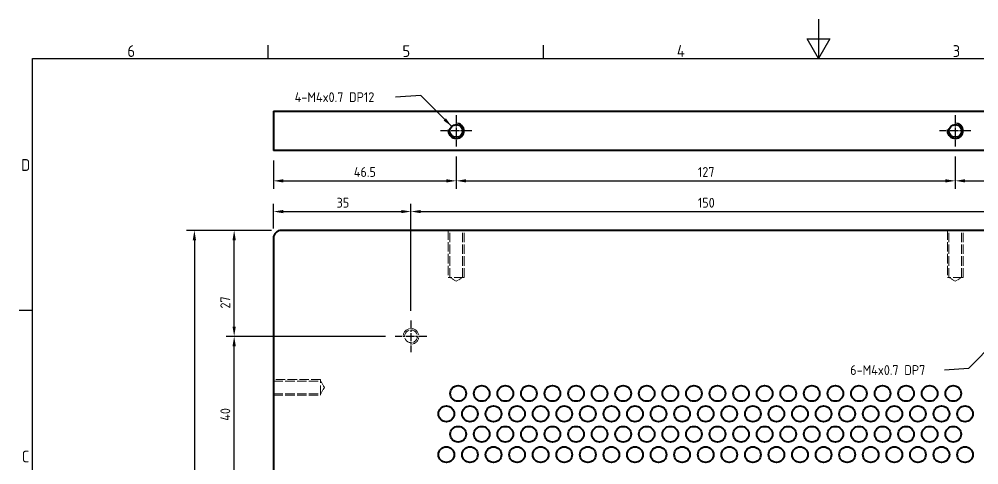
# Model space of a CAD drawing. Header units: millimetres. Extents: x 0 to 420, y 0 to 297.
# Drawn here: x 6.6 to 250.8, y 183.5 to 297 of the extents above; entities that cross this region are included whole.
import ezdxf

# ---------------------------------------------------------------- set-up
doc = ezdxf.new("R2010")
doc.units = ezdxf.units.MM
doc.linetypes.add('CHAIN', pattern=[0.3543, 0.2362, -0.0295, 0.0591, -0.0295])
doc.linetypes.add('DASHED', pattern=[0.2067, 0.1654, -0.0413])
doc.layers.get('0').update_dxf_attribs({"color": 3, "lineweight": 25})
for name, color, linetype, lineweight in [('가려진 것(ISO)', 2, 'DASHED', 18), ('가시적인 것(ISO)', 3, 'Continuous', 40), ('가시적인 좁은 것(ISO)', 3, 'Continuous', 35), ('경계(ISO)', 7, 'Continuous', 25), ('기호(ISO)', 5, 'Continuous', 25), ('중심 표식(ISO)', 1, 'Continuous', 25), ('치수(ISO)', 2, 'Continuous', 25)]:
    doc.layers.add(name, color=color, linetype=linetype, lineweight=lineweight)
doc.styles.add('문자 텍스트_M2B', font='isocp.shx')
doc.styles.add('치수 텍스트_PSTEK_POSCO', font='isocp.shx')
doc.dimstyles.new('치수_PSTEK_POSCO', dxfattribs={"dimtxt": 2.5, "dimasz": 2.5, "dimexe": 2, "dimexo": 2.5, "dimgap": 1, "dimtad": 1, "dimrnd": 1e-08, "dimdsep": 46, "dimtxsty": '치수 텍스트_PSTEK_POSCO', "dimcen": 0.09, "dimdle": 10, "dimclrd": 7, "dimclre": 7, "dimclrt": 2, "dimadec": 1, "dimazin": 2, "dimtfac": 1, "dimtmove": 0, "dimatfit": 3, "dimfxl": 0, "dimtolj": 1, "dimlwd": -1, "dimlwe": -1, "dimarcsym": 0})
doc.dimstyles.new('치수_PSTEK_POSCO$7', dxfattribs={"dimtxt": 2.5, "dimasz": 2.5, "dimexe": 2, "dimexo": 2.5, "dimgap": 1, "dimtad": 1, "dimrnd": 1e-08, "dimdsep": 46, "dimtxsty": '치수 텍스트_PSTEK_POSCO', "dimcen": 0.09, "dimdle": 10, "dimclrd": 7, "dimclre": 7, "dimclrt": 2, "dimadec": 1, "dimazin": 2, "dimtfac": 1, "dimtmove": 0, "dimatfit": 3, "dimfxl": 0, "dimtolj": 1, "dimlwd": -1, "dimlwe": -1, "dimarcsym": 0})

# ---------------------------------------------------------------- blocks, each defined once
blk = doc.blocks.new('경계 Default Border')
at = {"layer": '경계(ISO)'}
for p, q in [((70, 287), (70, 290.4)), ((140, 287), (140, 290.4)), ((10, 222.75), (6.6, 222.75))]:
    blk.add_line(p, q, dxfattribs=at)
at = {"layer": '경계(ISO)', "flags": 128}
for points in [[(210, 297), (210, 287), (207.11, 292), (212.89, 292), (210, 287)], [(10, 10), (10, 287), (410, 287), (410, 10), (10, 10)]]:
    blk.add_lwpolyline(points, dxfattribs=at)
at = {"layer": '경계(ISO)', "color": 2, "char_height": 3, "attachment_point": 7, "style": '문자 텍스트_M2B'}
for s, insert in [('6', (34.14, 287.37)), ('5', (104.14, 287.37)), ('4', (173.97, 287.4)), ('3', (244.17, 287.37)), ('D', (7.08, 258.35)), ('C', (7.24, 184.1))]:
    blk.add_mtext(s, dxfattribs=dict(at, insert=insert))
blk = doc.blocks.new('*D26')
at = {"layer": 'Defpoints', "color": 0, "transparency": 16777216}
for p in [(117.81, 264.54), (71.31, 263.54), (117.81, 255.82)]:
    blk.add_point(p, dxfattribs=at)
at = {"layer": '치수(ISO)', "color": 7, "transparency": 16777216}
for p, q in [((117.81, 262.04), (117.81, 253.82)), ((71.31, 261.04), (71.31, 253.82)), ((73.81, 255.82), (115.31, 255.82))]:
    blk.add_line(p, q, dxfattribs=at)
for points in [[(73.81, 256.23), (73.81, 255.4), (71.31, 255.82)], [(115.31, 256.23), (115.31, 255.4), (117.81, 255.82)]]:
    blk.add_solid(points, dxfattribs=at)
at = {"layer": '치수(ISO)', "color": 2, "transparency": 16777216, "insert": (91.76, 258.07), "char_height": 2.5, "attachment_point": 4, "style": '치수 텍스트_PSTEK_POSCO'}
blk.add_mtext('\\A1;46.5', dxfattribs=at)
blk = doc.blocks.new('*D27')
at = {"layer": 'Defpoints', "color": 0, "transparency": 16777216}
for p in [(117.81, 264.54), (244.81, 264.54), (244.81, 255.82)]:
    blk.add_point(p, dxfattribs=at)
at = {"layer": '치수(ISO)', "color": 7, "transparency": 16777216}
for p, q in [((117.81, 262.04), (117.81, 253.82)), ((244.81, 262.04), (244.81, 253.82)), ((120.31, 255.82), (242.31, 255.82))]:
    blk.add_line(p, q, dxfattribs=at)
for points in [[(120.31, 256.23), (120.31, 255.4), (117.81, 255.82)], [(242.31, 256.23), (242.31, 255.4), (244.81, 255.82)]]:
    blk.add_solid(points, dxfattribs=at)
at = {"layer": '치수(ISO)', "color": 2, "transparency": 16777216, "insert": (179.31, 258.07), "char_height": 2.5, "attachment_point": 4, "style": '치수 텍스트_PSTEK_POSCO'}
blk.add_mtext('\\A1;127', dxfattribs=at)
blk = doc.blocks.new('*D28')
at = {"layer": 'Defpoints', "color": 0, "transparency": 16777216}
for p in [(244.81, 264.54), (291.31, 263.54), (291.31, 255.82)]:
    blk.add_point(p, dxfattribs=at)
at = {"layer": '치수(ISO)', "color": 7, "transparency": 16777216}
for p, q in [((244.81, 262.04), (244.81, 253.82)), ((291.31, 261.04), (291.31, 253.82)), ((247.31, 255.82), (288.81, 255.82))]:
    blk.add_line(p, q, dxfattribs=at)
for points in [[(247.31, 256.23), (247.31, 255.4), (244.81, 255.82)], [(288.81, 256.23), (288.81, 255.4), (291.31, 255.82)]]:
    blk.add_solid(points, dxfattribs=at)
at = {"layer": '치수(ISO)', "color": 2, "transparency": 16777216, "insert": (265.26, 258.07), "char_height": 2.5, "attachment_point": 4, "style": '치수 텍스트_PSTEK_POSCO'}
blk.add_mtext('\\A1;46.5', dxfattribs=at)
blk = doc.blocks.new('*D35')
at = {"layer": 'Defpoints', "color": 0, "transparency": 16777216}
for p in [(106.31, 247.99), (71.31, 241.2), (106.31, 220.2)]:
    blk.add_point(p, dxfattribs=at)
at = {"layer": '치수(ISO)', "color": 7, "transparency": 16777216}
for p, q in [((71.31, 243.7), (71.31, 249.99)), ((106.31, 222.7), (106.31, 249.99)), ((73.81, 247.99), (103.81, 247.99))]:
    blk.add_line(p, q, dxfattribs=at)
for points in [[(73.81, 248.4), (73.81, 247.57), (71.31, 247.99)], [(103.81, 248.4), (103.81, 247.57), (106.31, 247.99)]]:
    blk.add_solid(points, dxfattribs=at)
at = {"layer": '치수(ISO)', "color": 2, "transparency": 16777216, "insert": (87.38, 250.24), "char_height": 2.5, "attachment_point": 4, "style": '치수 텍스트_PSTEK_POSCO'}
blk.add_mtext('\\A1;35', dxfattribs=at)
blk = doc.blocks.new('*D36')
at = {"layer": 'Defpoints', "color": 0, "transparency": 16777216}
for p in [(256.31, 247.99), (106.31, 220.2), (256.31, 220.2)]:
    blk.add_point(p, dxfattribs=at)
at = {"layer": '치수(ISO)', "color": 7, "transparency": 16777216}
for p, q in [((106.31, 222.7), (106.31, 249.99)), ((256.31, 222.7), (256.31, 249.99)), ((108.81, 247.99), (253.81, 247.99))]:
    blk.add_line(p, q, dxfattribs=at)
for points in [[(108.81, 248.4), (108.81, 247.57), (106.31, 247.99)], [(253.81, 248.4), (253.81, 247.57), (256.31, 247.99)]]:
    blk.add_solid(points, dxfattribs=at)
at = {"layer": '치수(ISO)', "color": 2, "transparency": 16777216, "insert": (179.31, 250.24), "char_height": 2.5, "attachment_point": 4, "style": '치수 텍스트_PSTEK_POSCO'}
blk.add_mtext('\\A1;150', dxfattribs=at)
blk = doc.blocks.new('*D38')
at = {"layer": 'Defpoints', "color": 0, "transparency": 16777216}
for p in [(61.31, 243.2), (73.31, 243.2), (102.31, 216.2)]:
    blk.add_point(p, dxfattribs=at)
at = {"layer": '치수(ISO)', "color": 7, "transparency": 16777216}
for p, q in [((70.81, 243.2), (59.31, 243.2)), ((61.31, 218.7), (61.31, 240.7)), ((99.81, 216.2), (59.31, 216.2))]:
    blk.add_line(p, q, dxfattribs=at)
for points in [[(60.89, 240.7), (61.73, 240.7), (61.31, 243.2)], [(60.89, 218.7), (61.73, 218.7), (61.31, 216.2)]]:
    blk.add_solid(points, dxfattribs=at)
at = {"layer": '치수(ISO)', "color": 2, "transparency": 16777216, "insert": (59.06, 223.29), "char_height": 2.5, "attachment_point": 4, "rotation": 90, "style": '치수 텍스트_PSTEK_POSCO'}
blk.add_mtext('\\A1;27', dxfattribs=at)
blk = doc.blocks.new('*D39')
at = {"layer": 'Defpoints', "color": 0, "transparency": 16777216}
for p in [(73.31, 243.2), (51.18, 66.2), (71.31, 66.2)]:
    blk.add_point(p, dxfattribs=at)
at = {"layer": '치수(ISO)', "color": 7, "transparency": 16777216}
for p, q in [((70.81, 243.2), (49.18, 243.2)), ((51.18, 240.7), (51.18, 68.7)), ((68.81, 66.2), (49.18, 66.2))]:
    blk.add_line(p, q, dxfattribs=at)
for points in [[(50.77, 240.7), (51.6, 240.7), (51.18, 243.2)], [(50.77, 68.7), (51.6, 68.7), (51.18, 66.2)]]:
    blk.add_solid(points, dxfattribs=at)
at = {"layer": '치수(ISO)', "color": 2, "transparency": 16777216, "insert": (48.93, 157.7), "char_height": 2.5, "attachment_point": 4, "rotation": 90, "style": '치수 텍스트_PSTEK_POSCO'}
blk.add_mtext('\\A1;177', dxfattribs=at)
blk = doc.blocks.new('*D40')
at = {"layer": 'Defpoints', "color": 0, "transparency": 16777216}
for p in [(61.31, 216.2), (102.31, 216.2), (73.69, 176.2)]:
    blk.add_point(p, dxfattribs=at)
at = {"layer": '치수(ISO)', "color": 7, "transparency": 16777216}
for p, q in [((99.81, 216.2), (59.31, 216.2)), ((61.31, 178.7), (61.31, 213.7)), ((71.19, 176.2), (59.31, 176.2))]:
    blk.add_line(p, q, dxfattribs=at)
for points in [[(60.89, 213.7), (61.73, 213.7), (61.31, 216.2)], [(60.89, 178.7), (61.73, 178.7), (61.31, 176.2)]]:
    blk.add_solid(points, dxfattribs=at)
at = {"layer": '치수(ISO)', "color": 2, "transparency": 16777216, "insert": (59.06, 194.7), "char_height": 2.5, "attachment_point": 4, "rotation": 90, "style": '치수 텍스트_PSTEK_POSCO'}
blk.add_mtext('\\A1;40', dxfattribs=at)

msp = doc.modelspace()

# ---------------------------------------------------------------- linework, layer by layer
at = {"layer": '가려진 것(ISO)', "ltscale": 14.513788}
for p, q in [((115.8101, 243.1997), (115.8101, 231.1997)), ((116.1891, 231.1997), (116.1891, 243.1997)), ((119.4311, 231.1997), (119.4311, 243.1997)), ((119.8101, 231.1997), (119.8101, 243.1997)), ((242.8101, 243.1997), (242.8101, 231.1997)), ((243.1891, 231.1997), (243.1891, 243.1997)), ((246.4311, 231.1997), (246.4311, 243.1997)), ((246.8101, 231.1997), (246.8101, 243.1997)), ((83.3101, 205.1997), (71.3101, 205.1997)), ((71.3101, 204.8207), (83.3101, 204.8207)), ((71.3101, 201.5787), (83.3101, 201.5787)), ((71.3101, 201.1997), (83.3101, 201.1997))]:
    msp.add_line(p, q, dxfattribs=at)
at = {"layer": '가려진 것(ISO)', "ltscale": 15.198803}
for p, q in [((119.8101, 231.1997), (115.8101, 231.1997)), ((246.8101, 231.1997), (242.8101, 231.1997)), ((83.3101, 201.1997), (83.3101, 205.1997))]:
    msp.add_line(p, q, dxfattribs=at)
at = {"layer": '가려진 것(ISO)', "ltscale": 3.601896}
for p, q in [((117.8101, 230.2257), (116.1891, 231.1997)), ((117.8101, 230.2257), (119.4311, 231.1997)), ((244.8101, 230.2257), (243.1891, 231.1997)), ((244.8101, 230.2257), (246.4311, 231.1997)), ((84.2841, 203.1997), (83.3101, 204.8207)), ((84.2841, 203.1997), (83.3101, 201.5787))]:
    msp.add_line(p, q, dxfattribs=at)
at = {"layer": '가려진 것(ISO)', "ltscale": 12.31863}
msp.add_circle((106.3101, 216.1997), 1.621, dxfattribs=at)
at = {"layer": '가려진 것(ISO)', "ltscale": 15.198803}
msp.add_arc((106.3101, 216.1997), 2, 280, 190, dxfattribs=at)
at = {"layer": '가시적인 것(ISO)'}
for p, q in [((71.3101, 273.5434), (73.3101, 273.5434)), ((71.3101, 273.5434), (71.3101, 263.5434)), ((73.3101, 273.5434), (289.3101, 273.5434)), ((73.3101, 263.5434), (71.3101, 263.5434)), ((289.3101, 263.5434), (73.3101, 263.5434)), ((289.3101, 243.1997), (73.3101, 243.1997)), ((71.3101, 241.1997), (71.3101, 66.1997))]:
    msp.add_line(p, q, dxfattribs=at)
for centre, radius in [((117.8101, 268.5434), 1.621), ((244.8101, 268.5434), 1.621), ((118.3101, 201.6597), 2), ((124.3101, 201.6597), 2), ((130.3101, 201.6597), 2), ((136.3101, 201.6597), 2), ((142.3101, 201.6597), 2), ((148.3101, 201.6597), 2), ((154.3101, 201.6597), 2), ((160.3101, 201.6597), 2), ((166.3101, 201.6597), 2), ((172.3101, 201.6597), 2), ((178.3101, 201.6597), 2), ((184.3101, 201.6597), 2), ((190.3101, 201.6597), 2), ((196.3101, 201.6597), 2), ((202.3101, 201.6597), 2), ((208.3101, 201.6597), 2), ((214.3101, 201.6597), 2), ((220.3101, 201.6597), 2), ((226.3101, 201.6597), 2), ((232.3101, 201.6597), 2), ((238.3101, 201.6597), 2), ((244.3101, 201.6597), 2), ((115.3101, 196.4637), 2), ((121.3101, 196.4637), 2), ((127.3101, 196.4637), 2), ((133.3101, 196.4637), 2), ((139.3101, 196.4637), 2), ((145.3101, 196.4637), 2), ((151.3101, 196.4637), 2), ((157.3101, 196.4637), 2), ((163.3101, 196.4637), 2), ((169.3101, 196.4637), 2), ((175.3101, 196.4637), 2), ((181.3101, 196.4637), 2), ((187.3101, 196.4637), 2), ((193.3101, 196.4637), 2), ((199.3101, 196.4637), 2), ((205.3101, 196.4637), 2), ((211.3101, 196.4637), 2), ((217.3101, 196.4637), 2), ((223.3101, 196.4637), 2), ((229.3101, 196.4637), 2), ((235.3101, 196.4637), 2), ((241.3101, 196.4637), 2), ((247.3101, 196.4637), 2), ((118.3101, 191.2677), 2), ((124.3101, 191.2677), 2), ((130.3101, 191.2677), 2), ((136.3101, 191.2677), 2), ((142.3101, 191.2677), 2), ((148.3101, 191.2677), 2), ((154.3101, 191.2677), 2), ((160.3101, 191.2677), 2), ((166.3101, 191.2677), 2), ((172.3101, 191.2677), 2), ((178.3101, 191.2677), 2), ((184.3101, 191.2677), 2), ((190.3101, 191.2677), 2), ((196.3101, 191.2677), 2), ((202.3101, 191.2677), 2), ((208.3101, 191.2677), 2), ((214.3101, 191.2677), 2), ((220.3101, 191.2677), 2), ((226.3101, 191.2677), 2), ((232.3101, 191.2677), 2), ((238.3101, 191.2677), 2), ((244.3101, 191.2677), 2), ((115.3101, 186.0717), 2), ((121.3101, 186.0717), 2), ((127.3101, 186.0717), 2), ((133.3101, 186.0717), 2), ((139.3101, 186.0717), 2), ((145.3101, 186.0717), 2), ((151.3101, 186.0717), 2), ((157.3101, 186.0717), 2), ((163.3101, 186.0717), 2), ((169.3101, 186.0717), 2), ((175.3101, 186.0717), 2), ((181.3101, 186.0717), 2), ((187.3101, 186.0717), 2), ((193.3101, 186.0717), 2), ((199.3101, 186.0717), 2), ((205.3101, 186.0717), 2), ((211.3101, 186.0717), 2), ((217.3101, 186.0717), 2), ((223.3101, 186.0717), 2), ((229.3101, 186.0717), 2), ((235.3101, 186.0717), 2), ((241.3101, 186.0717), 2), ((247.3101, 186.0717), 2)]:
    msp.add_circle(centre, radius, dxfattribs=at)
msp.add_arc((73.3101, 241.1997), 2, 90, 180, dxfattribs=at)
at = {"layer": '가시적인 좁은 것(ISO)'}
for centre in [(117.8101, 268.5434), (244.8101, 268.5434)]:
    msp.add_arc(centre, 2, 170, 80, dxfattribs=at)
at = {"layer": '중심 표식(ISO)', "linetype": 'CHAIN', "ltscale": 8.88956}
for p, q in [((117.8101, 272.5434), (117.8101, 264.5434)), ((244.8101, 272.5434), (244.8101, 264.5434)), ((121.8101, 268.5434), (113.8101, 268.5434)), ((248.8101, 268.5434), (240.8101, 268.5434)), ((106.3101, 220.1997), (106.3101, 212.1997)), ((110.3101, 216.1997), (102.3101, 216.1997))]:
    msp.add_line(p, q, dxfattribs=at)

# ---------------------------------------------------------------- block references
msp.add_blockref('경계 Default Border', (0, 0))

# ---------------------------------------------------------------- texts
at = {"layer": '기호(ISO)', "color": 2, "char_height": 2.5, "attachment_point": 4, "line_spacing_factor": 0.4375, "style": '치수 텍스트_PSTEK_POSCO'}
for s, insert, width in [('{4-M4x0.7 DP12}', (76.7108, 277.1365), 24.696245), ('{6-M4x0.7 DP7}', (218.0791, 207.6201), 23.013915)]:
    msp.add_mtext(s, dxfattribs=dict(at, insert=insert, width=width))

# ---------------------------------------------------------------- dimensions: what is measured, and where the dimension line sits
at = {"layer": '치수(ISO)', "color": 7}
for base, p1, p2, angle, picture, middle in [((117.8101, 255.8172), (71.3101, 263.5434), (117.8101, 264.5434), 180, '*D26', (94.5601, 255.8172)), ((244.8101, 255.8172), (117.8101, 264.5434), (244.8101, 264.5434), 180, '*D27', (181.3101, 255.8172)), ((291.3101, 255.8172), (244.8101, 264.5434), (291.3101, 263.5434), 180, '*D28', (268.0601, 255.8172)), ((106.3101, 247.9882), (71.3101, 241.1997), (106.3101, 220.1997), 180, '*D35', (88.8101, 247.9882)), ((256.3101, 247.9882), (106.3101, 220.1997), (256.3101, 220.1997), 180, '*D36', (181.3101, 247.9882)), ((51.1817, 66.1997), (73.3101, 243.1997), (71.3101, 66.1997), 90, '*D39', (51.1817, 159.6997)), ((61.3101, 243.1997), (102.3101, 216.1997), (73.3101, 243.1997), 90, '*D38', (61.3101, 224.6997)), ((61.3101, 216.1997), (73.6891, 176.1997), (102.3101, 216.1997), 90, '*D40', (61.3101, 196.1997))]:
    dim = msp.add_linear_dim(base=base, p1=p1, p2=p2, angle=angle, dimstyle='치수_PSTEK_POSCO', override={"dimdec": 2, "dimtp": 0, "dimtm": 0, "dimtdec": 2, "dimtofl": 0, "dimatfit": 1}, dxfattribs=at)
    dim.commit()
    dim.dimension.update_dxf_attribs({"geometry": picture, "text_midpoint": middle, "dimtype": 160})

# ---------------------------------------------------------------- leaders
at = {"layer": '기호(ISO)', "color": 7, "annotation_type": 0, "has_hookline": 1, "hookline_direction": 1}
for points, text_width in [([(116.6639, 269.6897), (108.7974, 277.5562), (102.407, 277.1365)], 21.4001), ([(255.1639, 215.0534), (248.1502, 208.0398), (242.093, 207.6201)], 19.8996)]:
    msp.add_leader(points, dimstyle='치수_PSTEK_POSCO$7', override={"dimtad": 0}, dxfattribs=dict(at, text_width=text_width))

doc.saveas('drawing.dxf')
